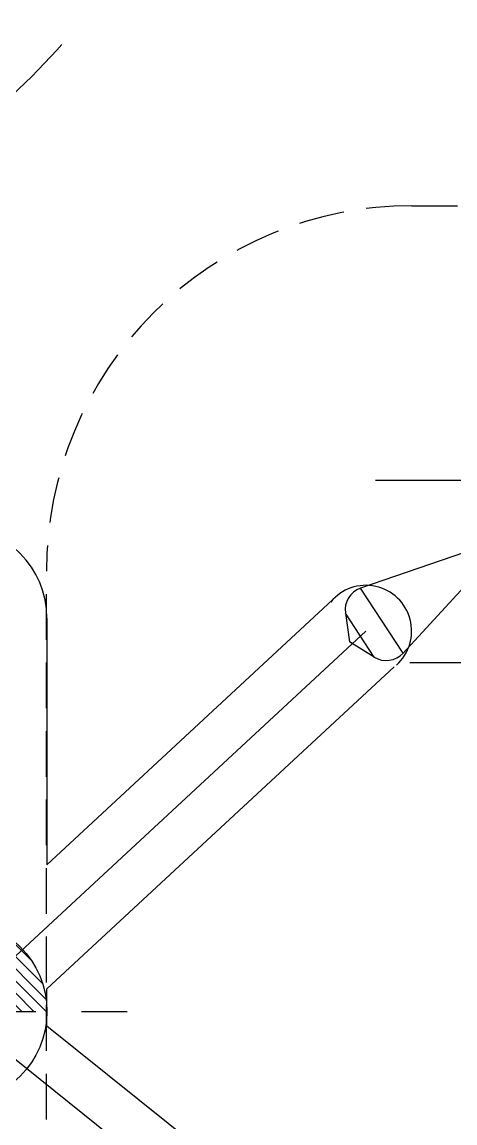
# Model space of a CAD drawing. Header units: millimetres. Extents: x 23075 to 24509, y -21593 to -20579.
# Drawn here: x 23823.61 to 23833.09, y -20807.96 to -20783.86 of the extents above; entities that cross this region are included whole.
import ezdxf

# ---------------------------------------------------------------- set-up
doc = ezdxf.new("R2010")
doc.units = ezdxf.units.MM
doc.header["$LTSCALE"] = 8
for name, pattern in [('CENTER', [2, 1.25, -0.25, 0.25, -0.25]), ('CENTER2', [1.125, 0.75, -0.125, 0.125, -0.125]), ('HIDDEN', [0.375, 0.25, -0.125]), ('HIDDEN2', [0.1875, 0.125, -0.0625])]:
    doc.linetypes.add(name, pattern=pattern)
for name, color, linetype in [('Cav-cor', 30, 'Continuous'), ('CL', 1, 'Continuous'), ('PIN', 5, 'Continuous'), ('SCREW', 52, 'HIDDEN'), ('SP', 3, 'Continuous')]:
    doc.layers.add(name, color=color, linetype=linetype)

# ---------------------------------------------------------------- blocks, each defined once
blk = doc.blocks.new('20100512.182342')
at = {"linetype": 'HIDDEN'}
blk.add_circle((0, 0), 5.5, dxfattribs=at)
at = {"layer": 'SCREW', "linetype": 'CENTER', "ltscale": 5}
for p, q in [((0, -7.042), (0, 7.042)), ((-7, 0), (7, 0))]:
    blk.add_line(p, q, dxfattribs=at)
at = {"layer": 'SCREW', "linetype": 'Continuous'}
blk.add_lwpolyline([(-1.443, 2.5), (-2.887, 0), (-1.443, -2.5), (1.443, -2.5), (2.887, 0), (1.443, 2.5)], close=True, dxfattribs=at)
at = {"layer": 'SCREW'}
for radius in [5, 3]:
    blk.add_circle((0, 0), radius, dxfattribs=at)
blk = doc.blocks.new('20160826.095208')
at = {"layer": 'SP', "linetype": 'HIDDEN'}
for radius in [16.5, 15, 14]:
    blk.add_circle((0, 0), radius, dxfattribs=at)

msp = doc.modelspace()

# ---------------------------------------------------------------- hatches: boundary and pattern name
at = {"layer": 'PIN', "linetype": 'Continuous'}
h = msp.add_hatch(dxfattribs=at)
h.set_pattern_fill('ANSI31', color=141, scale=1.5, angle=90, style=0)
h.set_pattern_definition([(135, (24027.43851, -20819.75792), (-0.13258252, -0.13258252), [])])
h.paths.add_polyline_path([(23822.156, -20805.518), (23820.156, -20805.518, 0.414214), (23822.156, -20807.518)])
h.paths.add_polyline_path([(23822.156, -20803.518), (23822.156, -20805.518), (23824.156, -20805.518, 0.414214)])

# ---------------------------------------------------------------- linework, layer by layer
at = {"linetype": 'HIDDEN2'}
msp.add_lwpolyline([(23832.147, -20787.88), (23846.147, -20787.88, -0.414214), (23854.147, -20795.88), (23854.147, -20819.88, -0.414214), (23846.147, -20827.88), (23832.147, -20827.88, -0.414214), (23824.147, -20819.88), (23824.147, -20795.88, -0.414214)], format="xyb", close=True, dxfattribs=at)
at = {"layer": 'Cav-cor', "color": 241}
for p, q in [((23833.56, -20795.381), (23831.025, -20796.252)), ((23833.759, -20795.714), (23831.955, -20797.675)), ((23831.955, -20797.675), (23831.025, -20796.252)), ((23824.156, -20802.305), (23830.409, -20796.511)), ((23824.156, -20796.909), (23824.156, -20802.305)), ((23830.692, -20796.796), (23830.783, -20797.425)), ((23831.323, -20797.761), (23830.692, -20796.796)), ((23831.143, -20797.19), (23822.156, -20805.518)), ((23831.323, -20797.761), (23830.783, -20797.425)), ((23824.156, -20805.024), (23831.764, -20797.974)), ((23824.156, -20805.841), (23824.156, -20805.024)), ((23822.156, -20805.518), (23832.33, -20813.667)), ((23832.904, -20812.848), (23824.156, -20805.841))]:
    msp.add_line(p, q, dxfattribs=at)
for centre, radius, start, end in [((23822.156, -20796.909), 2, 0, 180), ((23831.143, -20797.19), 1, 311.7833, 140.615), ((23831.187, -20796.725), 0.5, 108.9625, 188.2325), ((23831.587, -20797.336), 0.5, 238.1325, 317.4025)]:
    msp.add_arc(centre, radius, start, end, dxfattribs=at)
at = {"layer": 'CL', "color": 6, "linetype": 'CENTER', "ltscale": 0.5}
msp.add_line((23831.35, -20793.885), (23846.963, -20793.885), dxfattribs=at)
at = {"layer": 'PIN', "color": 141, "linetype": 'CENTER2'}
msp.add_line((23817.911, -20805.518), (23826.402, -20805.518), dxfattribs=at)
at = {"layer": 'PIN', "color": 141, "linetype": 'Continuous'}
msp.add_circle((23822.156, -20805.518), 2, dxfattribs=at)

# ---------------------------------------------------------------- block references
at = {"linetype": 'Continuous', "rotation": -90.00000000000001}
msp.add_blockref('20100512.182342', (23839.147, -20797.88), dxfattribs=at)
at = {"layer": 'SP'}
msp.add_blockref('20160826.095208', (23812.156, -20773.385), dxfattribs=at)

doc.saveas('drawing.dxf')
